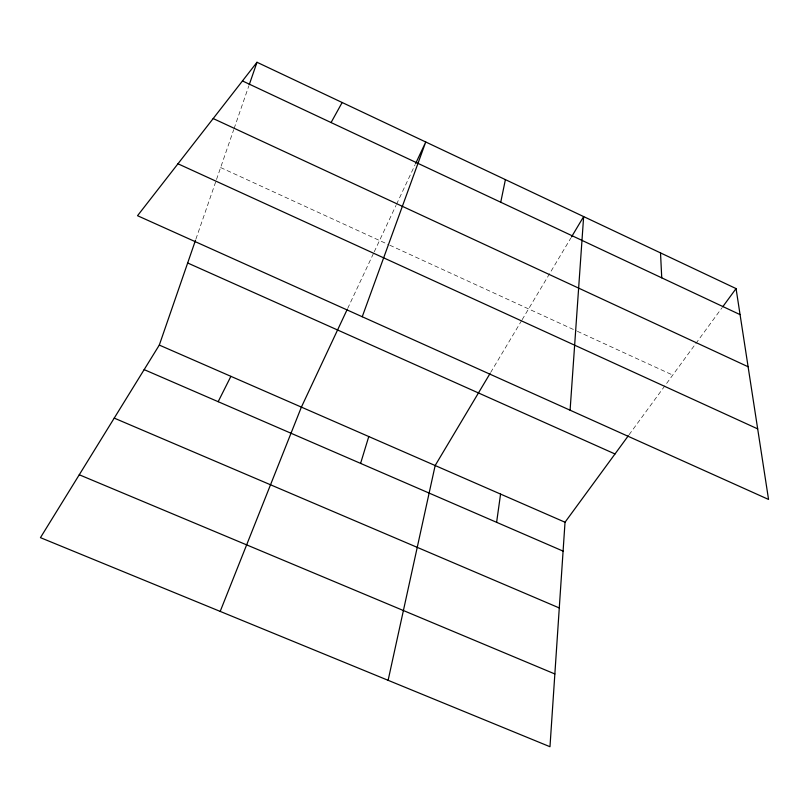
<?xml version="1.0" encoding="UTF-8"?>
<svg xmlns="http://www.w3.org/2000/svg" width="809" height="809" viewBox="0 0 809 809"><rect width="100%" height="100%" fill="white"/><g stroke="black" fill="none" stroke-linecap="round" stroke-linejoin="round"><path stroke-width="0.61" stroke-dasharray="4.04 3.03" d="M195.899 239.13L216.094 180.68M216.509 179.487L233.7 129.703M234.114 128.52L248.818 85.926M347.668 308.462L373.697 252.964M374.233 251.832L396.006 205.405M396.531 204.273L415.128 164.642M490.659 372.474L521.512 320.758M522.149 319.686L570.841 238.058M629.058 434.757L695.083 344.553M695.831 343.542L721.901 307.926M220.624 167.554L388.654 244.682M389.786 245.208L576.271 330.8M577.404 331.326L672.744 375.083"/><path stroke-width="1.21" d="M628.32 435.768L565.026 522.23L549.978 746.727L40.45 537.651L159.302 345.079L195.495 240.324M570.092 410.203L583.643 216.59L571.478 236.986M496.615 522.321L500.569 494.087M500.741 202.23L505.403 179.618M388.118 680.308L435.161 465.529L490.021 373.556M360.592 463.395L368.773 436.536M249.233 84.743L256.999 62.273L736.059 288.591L768.55 499.436L137.53 215.71L256.999 62.273M362.24 316.744L425.746 141.99L415.654 163.509M220.19 611.402L301.393 407.119L347.132 309.594M218.167 401.689L230.899 376.337M331.073 122.553L342.167 102.5M722.649 306.904L736.059 288.591M79.262 474.762L554.863 673.968M114.231 418.111L559.282 607.953M144.154 369.622L563.094 551.121M159.302 345.079L565.026 522.23M187.658 262.986L614.992 453.97M177.96 163.782L757.679 428.881M213.182 118.549L748.103 366.75M242.457 80.94L740.063 314.62M660.518 252.904L661.742 277.841"/></g></svg>
